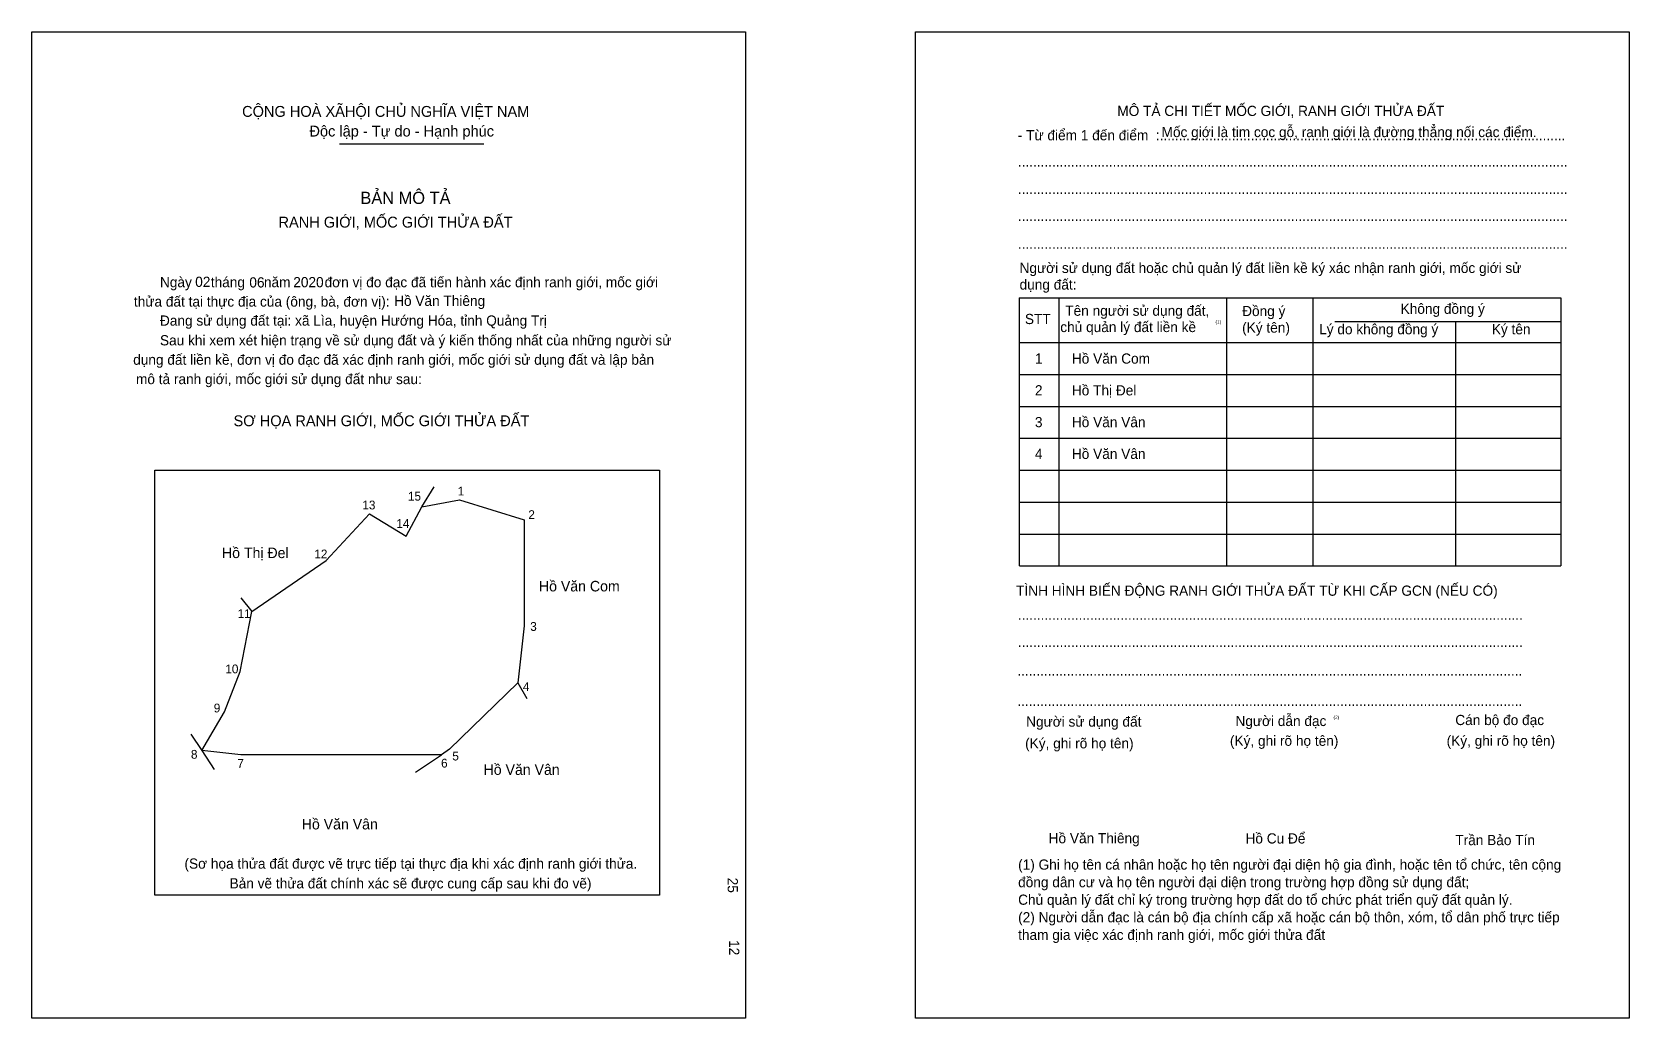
# Model space of a CAD drawing. Extents: x 549274 to 550073, y 1825047 to 1825541.
import ezdxf

# ---------------------------------------------------------------- set-up
doc = ezdxf.new("R2010")
doc.units = 0
for name, color, linetype in [('bmtKhungInTrang1', 7, 'Continuous'), ('bmtKhungInTrang2', 7, 'Continuous'), ('bmtNoiDung', 7, 'Continuous'), ('bmtTemplate', 7, 'Continuous'), ('CanhThua', 7, 'Continuous'), ('RauThua', 7, 'Continuous'), ('SoHieuDinhThua', 7, 'Continuous'), ('TenChuLanCan', 7, 'Continuous')]:
    doc.layers.add(name, color=color, linetype=linetype)

msp = doc.modelspace()

# ---------------------------------------------------------------- linework, layer by layer
at = {"layer": 'bmtKhungInTrang1'}
msp.add_lwpolyline([(549274.08, 1825541.19), (549631.05, 1825541.19), (549631.05, 1825047.45), (549274.08, 1825047.45)], close=True, dxfattribs=at)
at = {"layer": 'bmtKhungInTrang2'}
msp.add_lwpolyline([(549716.18, 1825541.19), (550073.15, 1825541.19), (550073.15, 1825047.45), (549716.18, 1825047.45)], close=True, dxfattribs=at)
at = {"layer": 'bmtTemplate'}
for p, q in [((549427.91, 1825485.23), (549500.09, 1825485.23)), ((549787.79, 1825408.01), (549787.79, 1825273.79)), ((549871.76, 1825408.01), (549871.76, 1825273.79)), ((549914.96, 1825408.17), (549914.96, 1825273.79)), ((550038.97, 1825408.01), (550038.97, 1825273.79)), ((549925.92, 1825396.19), (550038.97, 1825396.19)), ((549768.21, 1825385.64), (550038.97, 1825385.64)), ((549768.21, 1825369.66), (550038.97, 1825369.66)), ((549768.21, 1825353.68), (550038.97, 1825353.68)), ((549768.21, 1825337.71), (550038.97, 1825337.71)), ((549768.21, 1825321.73), (550038.97, 1825321.73)), ((549768.21, 1825305.75), (550038.97, 1825305.75)), ((549768.21, 1825289.77), (550038.97, 1825289.77)), ((549768.21, 1825273.79), (550038.97, 1825273.79))]:
    msp.add_line(p, q, dxfattribs=at)
for points in [[(549768.04, 1825408.01), (550038.97, 1825408.01)], [(549768.04, 1825408.01), (549768.04, 1825273.79)], [(549986.27, 1825396.03), (549986.27, 1825273.79)]]:
    msp.add_lwpolyline(points, dxfattribs=at)
msp.add_lwpolyline([(549335.49, 1825108.94), (549335.49, 1825321.71), (549588.08, 1825321.71), (549588.08, 1825108.94)], close=True, dxfattribs=at)
at = {"layer": 'CanhThua'}
for p, q in [((549461.25, 1825288.68), (549469.12, 1825303.41)), ((549469.12, 1825303.41), (549488.03, 1825306.89)), ((549488.03, 1825306.89), (549520.39, 1825296.89)), ((549421.34, 1825276.47), (549442.96, 1825299.96)), ((549442.96, 1825299.96), (549461.25, 1825288.68)), ((549520.39, 1825296.89), (549520.34, 1825243.75)), ((549384.09, 1825251.02), (549421.34, 1825276.47)), ((549378.2, 1825221.04), (549384.09, 1825251.02)), ((549520.34, 1825243.75), (549517.24, 1825215.26)), ((549370.5, 1825200.78), (549378.2, 1825221.04)), ((549517.24, 1825215.26), (549483.02, 1825182.04)), ((549359.01, 1825181.46), (549370.5, 1825200.78)), ((549378.53, 1825179.29), (549359.01, 1825181.46)), ((549483.02, 1825182.04), (549478.97, 1825179.29)), ((549478.97, 1825179.29), (549378.53, 1825179.29))]:
    msp.add_line(p, q, dxfattribs=at)
at = {"layer": 'RauThua'}
for p, q in [((549469.12, 1825303.41), (549475.32, 1825313.5)), ((549378.54, 1825257.78), (549384.09, 1825251.02)), ((549517.24, 1825215.26), (549521.76, 1825207.38)), ((549353.6, 1825189.58), (549359.01, 1825181.46)), ((549359.01, 1825181.46), (549365.21, 1825171.92)), ((549466.03, 1825170.49), (549478.97, 1825179.29))]:
    msp.add_line(p, q, dxfattribs=at)

# ---------------------------------------------------------------- texts
at = {"layer": 'bmtNoiDung'}
for s, height, p in [('02', 5.108, (549355.76, 1825413.52)), ('06', 5.108, (549382.85, 1825413.23)), ('2020', 5.108, (549404.82, 1825413.34)), ('Hồ Văn Thiêng', 5.1076, (549455.28, 1825404.01)), ('1', 5.11, (549775.89, 1825375.1)), ('Hồ Văn Com ', 5.1076, (549794.38, 1825375.1)), ('2', 5.11, (549775.89, 1825359.2)), ('Hồ Thị Đel ', 5.1076, (549794.38, 1825359.2)), ('3', 5.11, (549775.89, 1825343.29)), ('Hồ Văn Vân ', 5.1076, (549794.38, 1825343.29)), ('4', 5.11, (549775.89, 1825327.39)), ('Hồ Văn Vân ', 5.1076, (549794.38, 1825327.39)), ('Hồ Văn Thiêng', 5.1076, (549782.75, 1825134.95))]:
    msp.add_text(s, height=height, dxfattribs=at).set_placement(p)
for s, p in [('25', (549622.16, 1825117.73)), ('12', (549622.88, 1825086.47))]:
    msp.add_text(s, height=5.108, rotation=270, dxfattribs=at).set_placement(p)
at = {"layer": 'bmtTemplate'}
for s, height, p in [('CỘNG HOÀ XÃHỘI CHỦ NGHĨA VIỆT NAM', 5.4482, (549379.23, 1825498.66)), ('MÔ TẢ CHI TIẾT MỐC GIỚI, RANH GIỚI THỬA ĐẤT', 5.1057, (549817.11, 1825499.1)), ('Độc lập - Tự do - Hạnh phúc', 5.4482, (549412.92, 1825488.81)), ('- Từ điểm 1 đến điểm  :...........................................................................................................', 5.1057, (549767.34, 1825486.92)), ('Mốc giới là tim cọc gỗ, ranh giới là đường thẳng nối các điểm.', 5.1057, (549839.26, 1825488.52)), ('.................................................................................................................................................', 5.1057, (549767.34, 1825473.69)), ('BẢN MÔ TẢ', 6.129, (549438.42, 1825455.04)), ('.................................................................................................................................................', 5.1057, (549767.34, 1825460.11)), ('RANH GIỚI, MỐC GIỚI THỬA ĐẤT', 5.4482, (549397.44, 1825443.22)), ('.................................................................................................................................................', 5.1057, (549767.34, 1825446.53)), ('.................................................................................................................................................', 5.1057, (549767.34, 1825432.62)), ('Người sử dụng đất hoặc chủ quản lý đất liền kề ký xác nhận ranh giới, mốc giới sử', 5.1057, (549768.21, 1825420.48)), ('Ngày     tháng     năm         đơn vị đo đạc đã tiến hành xác định ranh giới, mốc giới ', 5.1076, (549338.13, 1825413.35)), ('dụng đất:', 5.106, (549768.21, 1825412.17)), ('thửa đất tại thực địa của (ông, bà, đơn vị):', 5.1076, (549325.1, 1825403.64)), ('Tên người sử dụng đất,', 5.1057, (549791.08, 1825399.07)), ('Đồng ý', 5.106, (549879.57, 1825398.91)), ('Không đồng ý', 5.1057, (549958.86, 1825400.03)), ('Đang sử dụng đất tại: xã Lìa, huyện Hướng Hóa, tỉnh Quảng Trị', 5.1076, (549338.13, 1825394.12)), ('STT', 5.106, (549770.88, 1825394.91)), ('chủ quản lý đất liền kề', 5.1057, (549788.58, 1825390.9)), ('(1)', 1.703, (549866.23, 1825395.1)), ('Sau khi xem xét hiện trạng về sử dụng đất và ý kiến thống nhất của những người sử ', 5.1076, (549338.13, 1825384.24)), ('(Ký tên)', 5.106, (549879.57, 1825390.6)), ('Lý do không đồng ý', 5.1057, (549918.09, 1825389.8)), ('Ký tên', 5.106, (550004.49, 1825389.8)), ('dụng đất liền kề, đơn vị đo đạc đã xác định ranh giới, mốc giới sử dụng đất và lập bản', 5.1076, (549324.72, 1825374.54)), ('mô tả ranh giới, mốc giới sử dụng đất như sau:', 5.1076, (549326.13, 1825364.84)), ('SƠ HỌA RANH GIỚI, MỐC GIỚI THỬA ĐẤT', 5.4482, (549374.93, 1825343.77)), ('TÌNH HÌNH BIẾN ĐỘNG RANH GIỚI THỬA ĐẤT TỪ KHI CẤP GCN (NẾU CÓ)', 5.1057, (549766.48, 1825258.89)), ('.....................................................................................................................................', 5.11336, (549767.34, 1825246.87)), ('.....................................................................................................................................', 5.11336, (549767.34, 1825233.29)), ('.....................................................................................................................................', 5.11336, (549767.08, 1825218.91)), ('.....................................................................................................................................', 5.11336, (549767.08, 1825203.73)), ('Người sử dụng đất', 5.1057, (549771.51, 1825193.34)), ('Người dẫn đạc', 5.1057, (549876.23, 1825193.66)), ('(2)', 1.703, (549925.26, 1825197.19)), ('Cán bộ đo đạc', 5.1057, (549986.22, 1825194.14)), ('(Ký, ghi rõ họ tên)', 5.1057, (549873.45, 1825183.76)), ('(Ký, ghi rõ họ tên)', 5.1057, (549981.88, 1825183.76)), ('(Ký, ghi rõ họ tên)', 5.1057, (549770.99, 1825182.48)), ('Hồ Cu Để', 5.106, (549881.26, 1825134.85)), ('Trần Bảo Tín', 5.1057, (549986.22, 1825134.02)), ('(Sơ họa thửa đất được vẽ trực tiếp tại thực địa khi xác định ranh giới thửa.', 5.1076, (549350.39, 1825122.24)), ('(1) Ghi họ tên cá nhân hoặc họ tên người đại diện hộ gia đình, hoặc tên tổ chức, tên cộng', 5.1057, (549767.49, 1825121.75)), ('Bản vẽ thửa đất chính xác sẽ được cung cấp sau khi đo vẽ)', 5.1076, (549372.97, 1825112.36)), ('đồng dân cư và họ tên người đại diện trong trường hợp đồng sử dụng đất;', 5.1057, (549767.49, 1825112.96)), ('Chủ quản lý đất chỉ ký trong trường hợp đất do tổ chức phát triển quỹ đất quản lý.', 5.1057, (549767.49, 1825104.17)), ('(2) Người dẫn đạc là cán bộ địa chính cấp xã hoặc cán bộ thôn, xóm, tổ dân phố trực tiếp', 5.1057, (549767.49, 1825095.38)), ('tham gia việc xác định ranh giới, mốc giới thửa đất', 5.1057, (549767.49, 1825086.59))]:
    msp.add_text(s, height=height, dxfattribs=at).set_placement(p)
at = {"layer": 'SoHieuDinhThua'}
for s, height, p in [('15', 4.398, (549462.19, 1825306.54)), ('1', 4.4, (549487.07, 1825309.09)), ('13', 4.398, (549439.38, 1825302.12)), ('2', 4.4, (549522.44, 1825297.3)), ('14', 4.398, (549456.39, 1825292.85)), ('12', 4.398, (549415.35, 1825277.6)), ('11', 4.398, (549376.98, 1825247.74)), ('3', 4.4, (549523.38, 1825241.32)), ('10', 4.398, (549370.83, 1825220.05)), ('4', 4.4, (549519.68, 1825211.13)), ('9', 4.4, (549365.06, 1825200.49)), ('8', 4.4, (549353.63, 1825177.3)), ('5', 4.4, (549484.39, 1825176.44)), ('7', 4.4, (549376.81, 1825172.7)), ('6', 4.4, (549478.77, 1825172.89))]:
    msp.add_text(s, height=height, dxfattribs=at).set_placement(p)
at = {"layer": 'TenChuLanCan'}
for s, p in [('Hồ Thị Đel', (549369.16, 1825277.75)), ('Hồ Văn Com', (549527.74, 1825261.06)), ('Hồ Văn Vân', (549500.06, 1825169.22)), ('Hồ Văn Vân', (549409.07, 1825141.9))]:
    msp.add_text(s, height=5.278, dxfattribs=at).set_placement(p)

doc.saveas('drawing.dxf')
